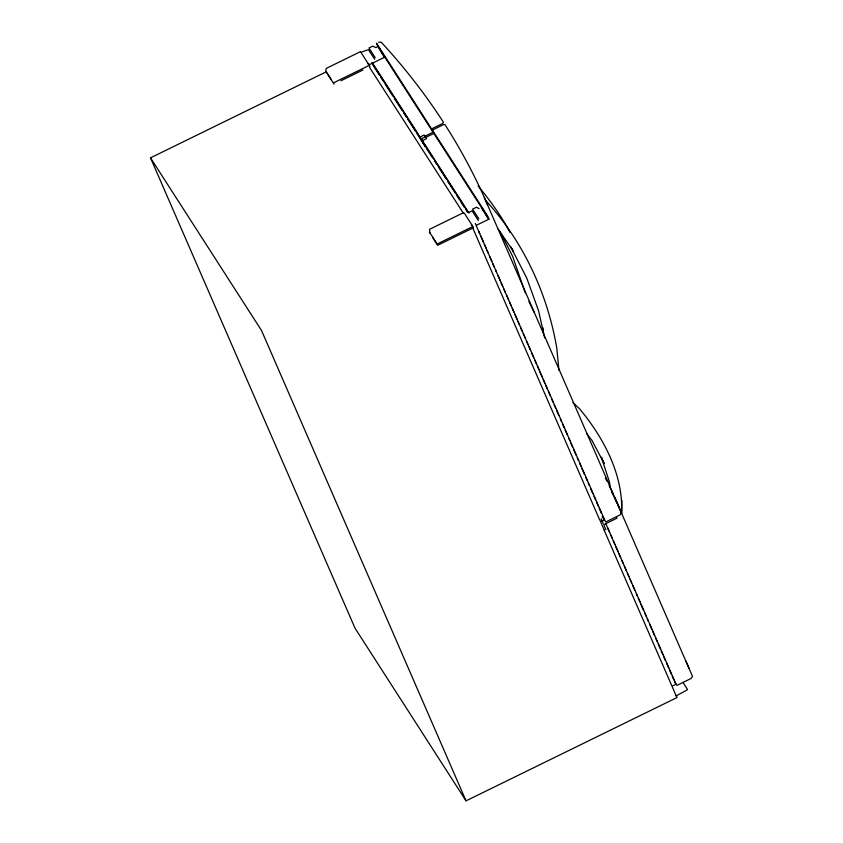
<?xml version="1.0" encoding="UTF-8"?>
<svg xmlns="http://www.w3.org/2000/svg" width="843" height="843" viewBox="0 0 843 843"><rect width="100%" height="100%" fill="white"/><g stroke="black" fill="none" stroke-linecap="round" stroke-linejoin="round"><path stroke-width="1.26" d="M572.966 402.575L579.826 409.076C603.725 438.044 623.535 474.799 621.597 513.429L621.165 512.523M429.867 233.237L429.645 229.264L463.903 212.499M621.396 512.881L620.048 514.947L605.769 521.943L602.239 516.453M687.161 689.943L676.191 695.865L672.366 687.056M360.477 51.644L326.22 68.409L325.756 70.791L334.007 84.152M675.728 695.275L677.15 697.488L466.031 800.85L355.029 628.204L150.507 157.852L326.241 71.813M375.725 47.587L377.949 46.502L433.06 132.225L424.904 136.218M384.598 57.261L378.022 46.239L384.598 57.261L370.319 64.247L368.496 64.152L360.899 52.298L368.465 49.674L374.682 59.326M333.522 82.856L369.266 65.354L369.887 66.586L367.769 63.299M340.951 80.749L362.943 69.99M377.949 46.502L376.484 43.151L431.605 128.874L442.817 123.373L443.492 122.351C425.114 93.9 404.187 67.124 381.247 42.213L378.528 42.15M476.716 225.144L488.951 219.148L433.839 133.426L432.375 130.075L443.597 124.585L444.956 124.616C461.332 150.202 475.631 177.114 487.644 205.018M425.293 136.819L421.215 138.821L423.312 143.647M425.683 137.42L433.839 133.426M469.087 212.299L472.091 210.824L478.297 220.487M472.891 226.514L437.148 244.017L429.382 231.941M601.565 521.395L604.631 519.889L475.252 223.395M605.759 523.556L676.075 684.221L671.997 686.223L604.146 530.163M676.855 685.433L691.134 678.436L692.493 676.371L484.272 197.357M375.483 47.493L372.848 46.08L368.971 47.977L375.177 57.64M479.098 208.653L476.474 207.241L472.596 209.138L478.803 218.79M478.086 185.966C490.099 200.392 501.279 215.945 510.099 232.573M485.494 200.265C523.155 241.109 547.465 293.459 556.78 348.085L558.951 370.319M586.58 433.46L591.997 440.499L604.199 463.608L601.407 457.201L609.457 482.038L610.111 486.537M498.224 229.212L513.661 251.614L510.784 246.957L526.738 278.021L538.645 311.025L544.662 337.959M432.375 130.075L487.496 215.797L488.951 219.148M484.082 211.983L481.648 207.399L488.223 218.421M486.148 215.197L487.528 217.346M372.058 62.371L468.95 213.068M372.184 63.12L468.139 212.341M373.017 65.217L379.403 75.153M380.825 77.356L383.66 81.771M385.082 83.984L392.88 96.113M394.303 98.325L402.1 110.465M403.523 112.667L406.358 117.082M407.78 119.284L415.588 131.424M417 133.626L424.809 145.765M426.231 147.978L432.617 157.904M434.746 161.213L436.864 164.522M438.286 166.735L446.095 178.874M447.507 181.076L455.315 193.216M456.737 195.418L459.572 199.833M460.995 202.035L464.535 207.557M465.958 209.759L467.38 211.972M464.514 213.458L472.112 225.313M471.385 224.449L473.503 227.747L437.633 245.313L432.691 237.631M369.529 67.324L463.355 213.237M326.947 73.172L331.183 79.758M602.492 516.58L603.915 518.782M682.988 682.409L687.382 689.258M674.653 682.008L676.075 684.221M150.507 157.852L261.52 330.498L466.031 800.85M499.551 230.845L512.544 256.124L525.294 292.89M605.432 478.129L607.023 481.353M611.691 492.017L613.578 495.842M609.152 485.652L612.756 493.218M614.136 497.001L616.328 501.627M617.687 504.525L621.597 513.429L621.86 500.342M614.789 497.507L618.151 505.168M616.233 500.847L619.605 508.519M685.865 660.975L689.237 668.657M616.444 516.917L616.992 518.182L603.736 524.673L605.927 529.699M478.698 231.14L479.741 233.543M480.795 235.956L483.408 241.983M484.462 244.396L486.032 248.011M487.075 250.424L488.129 252.826M489.699 256.441L491.796 261.267M492.839 263.68L494.419 267.294M495.463 269.707L496.516 272.11M498.087 275.724L500.184 280.55M501.227 282.963L502.797 286.578M503.851 288.991L505.421 292.605M506.464 295.008L508.561 299.834M509.615 302.247L511.185 305.861M512.238 308.275L513.808 311.889M514.852 314.291L516.949 319.118M518.002 321.531L519.573 325.145M520.616 327.548L522.186 331.173M523.24 333.575L525.337 338.401M526.38 340.814L527.95 344.429M529.004 346.831L530.574 350.456M531.627 352.859L533.724 357.685M534.768 360.098L536.338 363.712M537.391 366.115L538.962 369.74M540.005 372.142L542.102 376.969M543.155 379.382L544.726 382.996M545.769 385.399L547.349 389.023M548.393 391.426L550.49 396.252M551.533 398.665L553.113 402.28M554.157 404.682L555.727 408.307M556.78 410.71L558.877 415.536M560.447 419.15L561.491 421.563M562.544 423.966L564.115 427.591M565.158 429.993L567.255 434.819M568.825 438.434L569.879 440.847M570.922 443.249L572.502 446.874M573.546 449.277L576.169 455.304M577.213 457.717L578.266 460.13M579.836 463.745L580.88 466.158M581.933 468.56L584.547 474.588M585.6 477.001L587.171 480.615M588.224 483.028L589.268 485.431M590.838 489.056L592.935 493.872M593.988 496.285L595.558 499.899M596.602 502.312L598.172 505.926M599.225 508.34L601.322 513.155M607.624 527.665L609.71 532.46M610.754 534.852L612.324 538.456M613.367 540.848L614.926 544.441M615.97 546.844L618.056 551.638M619.099 554.03L620.659 557.634M621.702 560.026L623.262 563.619M624.305 566.022L626.391 570.816M627.434 573.219L628.994 576.812M630.037 579.204L631.607 582.808M632.65 585.2L634.726 589.995M636.296 593.588L637.34 595.99M638.383 598.382L639.942 601.986M640.986 604.378L643.588 610.374M644.632 612.766L646.202 616.37M647.245 618.762L648.278 621.165M649.848 624.758L651.934 629.552M652.977 631.944L654.537 635.548M655.58 637.94L657.14 641.534M658.183 643.936L660.269 648.731M661.312 651.123L662.872 654.726M663.915 657.119L665.485 660.712M666.528 663.114L668.604 667.909M669.648 670.301L671.218 673.905M672.261 676.297L673.82 679.89M431.605 128.874L433.06 132.225M601.185 518.803L603.188 523.408M599.658 519.551L604.389 530.447M472.586 227.61L599.499 519.478M424.998 146.661L422.375 140.633L426.453 138.631L424.124 135.006L420.046 137.009L421.616 140.623M542.976 327.779L543.482 332.943M528.846 301.351A1994.169 1050.842 -23.5 0 1 534.019 312.142"/></g></svg>
